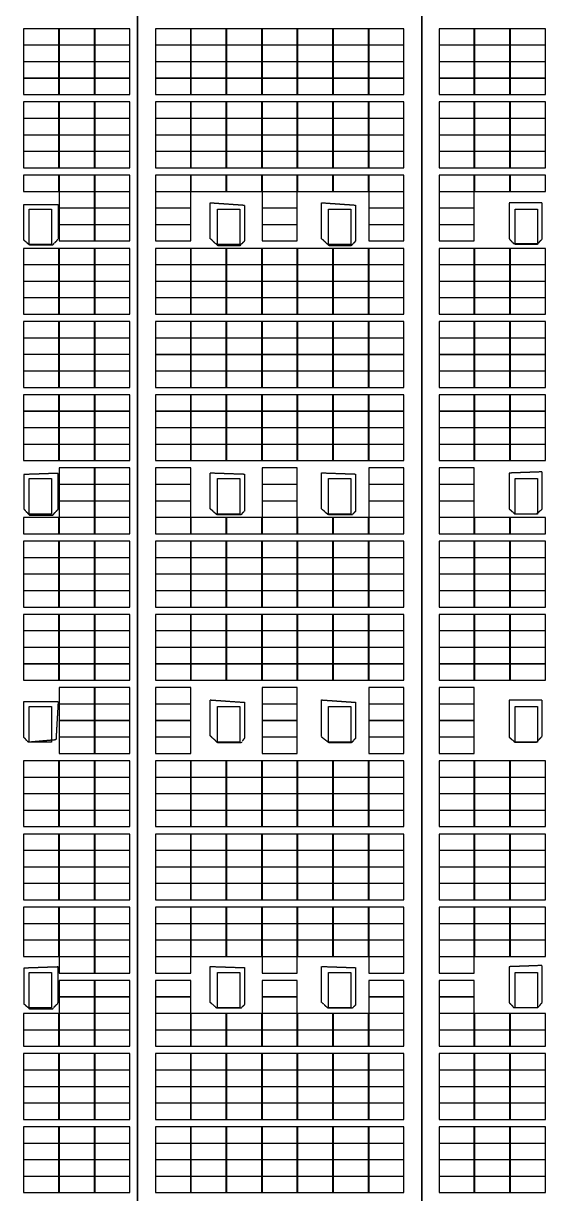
# Model space of a CAD drawing. Header units: millimetres. Extents: x -330863 to 383137, y -246038 to 314990.
# Drawn here: x 14103 to 49349, y -27439 to 51590 of the extents above; entities that cross this region are included whole.
import ezdxf

# ---------------------------------------------------------------- set-up
doc = ezdxf.new("R2010")
doc.units = ezdxf.units.MM
doc.linetypes.add('DASHED', pattern=[1.524, 1.27, -0.254])
doc.linetypes.add('HIDDEN', pattern=[0.375, 0.25, -0.125])
doc.layers.add('X消防车道', color=6, linetype='HIDDEN', lineweight=18)
for name, color, linetype in [('屋脊线', 7, 'ByLayer'), ('组件', 7, 'ByLayer'), ('阴影', 8, 'DASHED'), ('障碍物', 7, 'ByLayer')]:
    doc.layers.add(name, color=color, linetype=linetype)

# ---------------------------------------------------------------- blocks, each defined once
blk = doc.blocks.new('*U6')
at = {"layer": '屋脊线', "color": 30}
for p, q in [((21804, -129651, 8900), (21800, 145849, 8900)), ((41004, -129651, 10100), (41000, 145849, 10100))]:
    blk.add_line(p, q, dxfattribs=at)
at = {"flags": 1}
for tag in ['unit_id', 'unit_name']:
    blk.add_attdef(tag, (0, 0), '', height=2.5, dxfattribs=at)
blk = doc.blocks.new('*U183')
at = {"layer": '障碍物', "color": 1}
blk.add_polyline3d([(14500, 39049, 10), (16000, 39049, 10), (16000, 36649, 10), (14500, 36649, 10)], close=True, dxfattribs=at)
at = {"flags": 1}
for tag in ['height', 'shape']:
    blk.add_attdef(tag, (0, 0), '', height=2.5, dxfattribs=at)
blk = doc.blocks.new('*U187')
at = {"layer": '障碍物', "color": 1}
blk.add_polyline3d([(14500, 20849, 10), (16000, 20849, 10), (16000, 18449, 10), (14500, 18449, 10)], close=True, dxfattribs=at)
at = {"flags": 1}
for tag in ['height', 'shape']:
    blk.add_attdef(tag, (0, 0), '', height=2.5, dxfattribs=at)
blk = doc.blocks.new('*U191')
at = {"layer": '障碍物', "color": 1}
blk.add_polyline3d([(14500, 5449, 10), (16000, 5449, 10), (16000, 3049, 10), (14500, 3049, 10)], close=True, dxfattribs=at)
at = {"flags": 1}
for tag in ['height', 'shape']:
    blk.add_attdef(tag, (0, 0), '', height=2.5, dxfattribs=at)
blk = doc.blocks.new('*U195')
at = {"layer": '障碍物', "color": 1}
blk.add_polyline3d([(14500, -12501, 10), (16000, -12501, 10), (16000, -14901, 10), (14500, -14901, 10)], close=True, dxfattribs=at)
at = {"flags": 1}
for tag in ['height', 'shape']:
    blk.add_attdef(tag, (0, 0), '', height=2.5, dxfattribs=at)
blk = doc.blocks.new('*U258')
at = {"layer": '障碍物', "color": 1}
blk.add_polyline3d([(27200, 39049, 10), (28700, 39049, 10), (28700, 36649, 10), (27200, 36649, 10)], close=True, dxfattribs=at)
at = {"flags": 1}
for tag in ['height', 'shape']:
    blk.add_attdef(tag, (0, 0), '', height=2.5, dxfattribs=at)
blk = doc.blocks.new('*U259')
at = {"layer": '障碍物', "color": 1}
blk.add_polyline3d([(34700, 39049, 10), (36200, 39049, 10), (36200, 36649, 10), (34700, 36649, 10)], close=True, dxfattribs=at)
at = {"flags": 1}
for tag in ['height', 'shape']:
    blk.add_attdef(tag, (0, 0), '', height=2.5, dxfattribs=at)
blk = doc.blocks.new('*U260')
at = {"layer": '障碍物', "color": 1}
blk.add_polyline3d([(27200, 20849, 10), (28700, 20849, 10), (28700, 18449, 10), (27200, 18449, 10)], close=True, dxfattribs=at)
at = {"flags": 1}
for tag in ['height', 'shape']:
    blk.add_attdef(tag, (0, 0), '', height=2.5, dxfattribs=at)
blk = doc.blocks.new('*U261')
at = {"layer": '障碍物', "color": 1}
blk.add_polyline3d([(34700, 20849, 10), (36200, 20849, 10), (36200, 18449, 10), (34700, 18449, 10)], close=True, dxfattribs=at)
at = {"flags": 1}
for tag in ['height', 'shape']:
    blk.add_attdef(tag, (0, 0), '', height=2.5, dxfattribs=at)
blk = doc.blocks.new('*U262')
at = {"layer": '障碍物', "color": 1}
blk.add_polyline3d([(27200, 5449, 10), (28700, 5449, 10), (28700, 3049, 10), (27200, 3049, 10)], close=True, dxfattribs=at)
at = {"flags": 1}
for tag in ['height', 'shape']:
    blk.add_attdef(tag, (0, 0), '', height=2.5, dxfattribs=at)
blk = doc.blocks.new('*U263')
at = {"layer": '障碍物', "color": 1}
blk.add_polyline3d([(34700, 5449, 10), (36200, 5449, 10), (36200, 3049, 10), (34700, 3049, 10)], close=True, dxfattribs=at)
at = {"flags": 1}
for tag in ['height', 'shape']:
    blk.add_attdef(tag, (0, 0), '', height=2.5, dxfattribs=at)
blk = doc.blocks.new('*U264')
at = {"layer": '障碍物', "color": 1}
blk.add_polyline3d([(27200, -12501, 10), (28700, -12501, 10), (28700, -14901, 10), (27200, -14901, 10)], close=True, dxfattribs=at)
at = {"flags": 1}
for tag in ['height', 'shape']:
    blk.add_attdef(tag, (0, 0), '', height=2.5, dxfattribs=at)
blk = doc.blocks.new('*U265')
at = {"layer": '障碍物', "color": 1}
blk.add_polyline3d([(34700, -12501, 10), (36200, -12501, 10), (36200, -14901, 10), (34700, -14901, 10)], close=True, dxfattribs=at)
at = {"flags": 1}
for tag in ['height', 'shape']:
    blk.add_attdef(tag, (0, 0), '', height=2.5, dxfattribs=at)
blk = doc.blocks.new('*U290')
at = {"layer": '障碍物', "color": 1}
blk.add_polyline3d([(47300, 39049, 10), (48800, 39049, 10), (48800, 36649, 10), (47300, 36649, 10)], close=True, dxfattribs=at)
at = {"flags": 1}
for tag in ['height', 'shape']:
    blk.add_attdef(tag, (0, 0), '', height=2.5, dxfattribs=at)
blk = doc.blocks.new('*U294')
at = {"layer": '障碍物', "color": 1}
blk.add_polyline3d([(47300, 20849, 10), (48800, 20849, 10), (48800, 18449, 10), (47300, 18449, 10)], close=True, dxfattribs=at)
at = {"flags": 1}
for tag in ['height', 'shape']:
    blk.add_attdef(tag, (0, 0), '', height=2.5, dxfattribs=at)
blk = doc.blocks.new('*U298')
at = {"layer": '障碍物', "color": 1}
blk.add_polyline3d([(47300, 5449, 10), (48800, 5449, 10), (48800, 3049, 10), (47300, 3049, 10)], close=True, dxfattribs=at)
at = {"flags": 1}
for tag in ['height', 'shape']:
    blk.add_attdef(tag, (0, 0), '', height=2.5, dxfattribs=at)
blk = doc.blocks.new('*U302')
at = {"layer": '障碍物', "color": 1}
blk.add_polyline3d([(47300, -12501, 10), (48800, -12501, 10), (48800, -14901, 10), (47300, -14901, 10)], close=True, dxfattribs=at)
at = {"flags": 1}
for tag in ['height', 'shape']:
    blk.add_attdef(tag, (0, 0), '', height=2.5, dxfattribs=at)
blk = doc.blocks.new('*U19')
at = {"layer": '组件', "color": 0}
blk.add_polyline3d([(0, 0, 0), (0, 109.6, 0), (-238.1, 109.6, 11.9), (-238.1, 0, 11.9)], close=True, dxfattribs=at)
at = {"flags": 1}
for tag in ['mounting-hole-spacing1', 'mounting-hole-spacing2', 'module-material', 'vmpo', 'voco', 'silicon-material', 'panel-length', 'panel-width', 'panel-height', 'userid', 'theme', 'note', 'name', 'pmax', 'company-name', 'id', 'impo', 'isco']:
    blk.add_attdef(tag, (0, 0), '', height=2.5, dxfattribs=at)
blk = doc.blocks.new('*U17')
at = {"layer": '组件', "color": 0}
blk.add_polyline3d([(0, 0, 0), (0, -109.6, 0), (237.9, -109.6, 14.9), (237.9, 0, 14.9)], close=True, dxfattribs=at)
at = {"flags": 1}
for tag in ['mounting-hole-spacing1', 'mounting-hole-spacing2', 'module-material', 'vmpo', 'voco', 'silicon-material', 'panel-length', 'panel-width', 'panel-height', 'userid', 'theme', 'note', 'name', 'pmax', 'company-name', 'id', 'impo', 'isco']:
    blk.add_attdef(tag, (0, 0), '', height=2.5, dxfattribs=at)
blk = doc.blocks.new('*U15')
at = {"layer": '组件', "color": 0}
blk.add_polyline3d([(0, 0, 0), (0, 109.6, 0), (-238.1, 109.6, 12.6), (-238.1, 0, 12.6)], close=True, dxfattribs=at)
at = {"flags": 1}
for tag in ['mounting-hole-spacing1', 'mounting-hole-spacing2', 'module-material', 'vmpo', 'voco', 'silicon-material', 'panel-length', 'panel-width', 'panel-height', 'userid', 'theme', 'note', 'name', 'pmax', 'company-name', 'id', 'impo', 'isco']:
    blk.add_attdef(tag, (0, 0), '', height=2.5, dxfattribs=at)

msp = doc.modelspace()

# ---------------------------------------------------------------- hatches: boundary and pattern name
at = {"layer": 'X消防车道'}
h = msp.add_hatch(dxfattribs=at)
h.set_pattern_fill('DOTS', color=8, scale=1000, angle=-31.48783798)
h.set_pattern_definition([(328.51216202, (-1970228605.7, -2547630934.4), (1506.0502845, 939.1527315), [0, -1587.5])])
h.paths.add_polyline_path([(-93210.319, -143669.982, 0.388696348), (-80260.509, -155528.75), (-29868.25, -155528.75, 0.072993423), (-27282.119, -155149.186), (-24812.542, -154408.313, -0.072993423), (-22226.411, -154028.75), (83399.933, -154028.75, -0.414215405), (92400, -163028.739), (92400.012, -173021.711), (96400.012, -173176.258), (96400, -163028.734, 0.414220327), (83399.684, -150028.75), (-22813.487, -150028.75, 0.072993423), (-25399.617, -150408.313), (-27869.195, -151149.186, -0.072993423), (-30455.326, -151528.75), (-80260.509, -151528.75, -0.388697685), (-89225.766, -143318.792), (-114666.763, 145381.208, -0.440198268), (-105701.506, 155171.25), (85999.681, 155171.25, -0.414210993), (94999.681, 146171.329, -0.141448111), (96999.681, 153099.453, 0.257670399), (85999.52, 159171.25), (-105701.603, 159171.25, 0.440196051), (-118651.322, 145030.079)])

# ---------------------------------------------------------------- linework, layer by layer
at = {"layer": '屋脊线', "color": 30, "elevation": 8900}
msp.add_lwpolyline([(21800.287, 145848.75), (21804.488, -129651.249)], dxfattribs=at)
at = {"layer": '屋脊线', "color": 2, "elevation": 10100}
msp.add_lwpolyline([(41000.287, 145848.75), (41004.488, -129651.251)], dxfattribs=at)
at = {"layer": '阴影', "linetype": 'DASHED'}
for points in [[(14141.621, 39365.823, 9307.74), (16447.145, 39365.857, 9185.323), (16447.181, 37025, 9185.323), (16075.328, 36621.401, 9205.068), (14513.522, 36621.377, 9287.996), (14141.659, 36944.248, 9307.74), (14141.621, 39365.823, 9307.74)], [(26710.845, 39479.958, 9207.808), (29016.292, 39318.555, 9351.899), (29016.326, 36896.987, 9351.898), (28718.855, 36574.102, 9333.306), (27231.472, 36574.084, 9240.345), (26710.884, 37058.374, 9207.808), (26710.845, 39479.958, 9207.808)], [(34222.122, 39480.09, 9677.263), (36527.566, 39318.687, 9821.353), (36527.603, 36897.112, 9821.353), (36230.132, 36574.233, 9802.761), (34742.749, 36574.207, 9709.8), (34222.158, 37058.516, 9677.263), (34222.122, 39480.09, 9677.263)], [(49126.665, 37042.295, 9692.997), (49126.665, 39463.865, 9692.995), (46891.694, 39463.877, 9805.229), (46891.694, 37042.305, 9805.231), (47189.692, 36719.429, 9790.267), (48828.677, 36719.421, 9707.961), (49126.665, 37042.295, 9692.997)], [(14141.899, 21123.286, 9307.74), (14141.936, 18782.428, 9307.74), (14513.8, 18378.838, 9287.996), (16075.607, 18378.855, 9205.068), (16447.46, 18782.461, 9185.323), (16447.422, 21204.036, 9185.323), (14141.899, 21123.286, 9307.74)], [(26711.123, 21237.437, 9207.808), (29016.567, 21156.76, 9351.899), (29016.604, 18654.467, 9351.898), (28793.501, 18412.305, 9337.954), (27157.383, 18412.272, 9235.697), (26711.162, 18815.869, 9207.808), (26711.123, 21237.437, 9207.808)], [(34222.4, 21237.568, 9677.263), (36527.842, 21156.892, 9821.353), (36527.881, 18654.597, 9821.353), (36304.778, 18412.437, 9807.409), (34668.66, 18412.411, 9705.151), (34222.437, 18816.001, 9677.263), (34222.4, 21237.568, 9677.263)], [(49126.694, 18799.794, 9693.009), (49126.689, 21302.087, 9693.007), (46891.724, 21221.382, 9805.242), (46891.724, 18799.808, 9805.244), (47264.224, 18476.932, 9786.538), (48754.204, 18476.925, 9711.715), (49126.694, 18799.794, 9693.009)], [(14142.134, 5786.629, 9307.74), (16447.657, 5786.662, 9185.323), (16298.953, 3203.643, 9193.221), (14439.662, 3042.191, 9291.945), (14142.17, 3365.062, 9307.74), (14142.134, 5786.629, 9307.74)], [(26711.36, 5900.805, 9207.808), (29016.802, 5739.41, 9351.898), (29016.841, 3317.835, 9351.899), (28793.735, 2994.955, 9337.955), (27231.985, 2994.931, 9240.345), (26711.394, 3479.238, 9207.809), (26711.36, 5900.805, 9207.808)], [(34222.634, 5900.936, 9677.263), (36528.079, 5739.534, 9821.353), (36528.115, 3317.966, 9821.353), (36230.645, 2995.078, 9802.761), (34743.262, 2995.062, 9709.8), (34222.671, 3398.643, 9677.263), (34222.634, 5900.936, 9677.263)], [(49126.719, 3463.177, 9693.02), (49126.719, 5884.746, 9693.018), (46891.748, 5884.766, 9805.253), (46891.748, 3382.481, 9805.255), (47264.243, 3059.603, 9786.549), (48754.224, 3059.588, 9711.726), (49126.719, 3463.177, 9693.02)], [(14142.408, -12213.748, 9307.74), (14142.445, -14635.332, 9307.74), (14514.308, -14958.203, 9287.996), (16076.115, -14958.17, 9205.068), (16447.968, -14554.573, 9185.323), (16447.931, -12132.99, 9185.323), (14142.408, -12213.748, 9307.74)], [(26711.633, -12099.556, 9207.808), (29017.073, -12180.232, 9351.898), (29017.114, -14682.526, 9351.898), (28794.011, -14924.688, 9337.955), (27157.888, -14924.712, 9235.697), (26711.67, -14521.132, 9207.809), (26711.633, -12099.556, 9207.808)], [(34222.908, -12099.424, 9677.263), (36528.352, -12180.101, 9821.353), (36528.389, -14682.395, 9821.353), (36305.286, -14924.556, 9807.409), (34669.167, -14924.589, 9705.151), (34222.944, -14520.991, 9677.263), (34222.908, -12099.424, 9677.263)], [(49126.743, -14537.161, 9693.032), (49126.738, -12034.872, 9693.03), (46891.772, -12115.573, 9805.265), (46891.772, -14537.141, 9805.267), (47189.771, -14860.024, 9790.302), (48828.755, -14860.031, 9707.997), (49126.743, -14537.161, 9693.032)]]:
    msp.add_polyline3d(points, close=True, dxfattribs=at)
at = {"layer": '障碍物', "color": 4, "elevation": 10300}
for points in [[(14500.027, 39048.75), (16000.027, 39048.75), (16000.027, 36648.75), (14500.027, 36648.75)], [(27200.002, 39048.75), (28700.001, 39048.75), (28700.001, 36648.75), (27200.002, 36648.75)], [(34700.028, 39048.75), (36200.027, 39048.75), (36200.027, 36648.75), (34700.028, 36648.75)], [(47300, 39048.75), (48800, 39048.75), (48800, 36648.75), (47300, 36648.75)], [(14500.027, 20848.75), (16000.027, 20848.75), (16000.027, 18448.75), (14500.027, 18448.75)], [(27200.002, 20848.75), (28700.001, 20848.75), (28700.001, 18448.75), (27200.002, 18448.75)], [(34700.028, 20848.75), (36200.027, 20848.75), (36200.027, 18448.75), (34700.028, 18448.75)], [(47300.002, 20848.75), (48800.002, 20848.75), (48800.002, 18448.75), (47300.002, 18448.75)], [(14500.013, 5448.75), (16000.013, 5448.75), (16000.013, 3048.75), (14500.013, 3048.75)], [(27199.988, 5448.75), (28699.987, 5448.75), (28699.987, 3048.75), (27199.988, 3048.75)], [(34700.013, 5448.75), (36200.013, 5448.75), (36200.013, 3048.75), (34700.013, 3048.75)], [(47299.996, 5448.75), (48799.996, 5448.75), (48799.996, 3048.75), (47299.996, 3048.75)], [(14500.011, -12501.25), (16000.011, -12501.25), (16000.011, -14901.25), (14500.011, -14901.25)], [(27199.986, -12501.25), (28699.985, -12501.25), (28699.985, -14901.25), (27199.986, -14901.25)], [(34700.011, -12501.25), (36200.011, -12501.25), (36200.011, -14901.25), (34700.011, -14901.25)], [(47299.994, -12501.25), (48799.994, -12501.25), (48799.994, -14901.25), (47299.994, -14901.25)]]:
    msp.add_lwpolyline(points, close=True, dxfattribs=at)

# ---------------------------------------------------------------- block references
at = {"layer": '屋脊线'}
msp.add_blockref('*U6', (0, 0), dxfattribs=at)
at = {"layer": '组件', "color": 5, "xscale": 10, "yscale": 10, "zscale": 10}
for name, p in [('*U15', (16493.957, 50132.75, 9281.832)), ('*U15', (18894.574, 50132.75, 9154.366)), ('*U15', (21295.19, 50132.75, 9026.899)), ('*U17', (23014.799, 51228.7, 9075.817)), ('*U17', (25414.108, 51228.7, 9225.774)), ('*U17', (27813.417, 51228.7, 9375.73)), ('*U17', (30212.726, 51228.7, 9525.687)), ('*U17', (32612.035, 51228.7, 9675.644)), ('*U17', (35011.344, 51228.7, 9825.601)), ('*U17', (37410.653, 51228.7, 9975.558)), ('*U19', (44537.016, 50132.7, 10022.68)), ('*U19', (46938.001, 50132.7, 9902.128)), ('*U19', (49338.986, 50132.7, 9781.575)), ('*U15', (16493.957, 49016.75, 9281.832)), ('*U15', (18894.574, 49016.75, 9154.366)), ('*U15', (21295.19, 49016.75, 9026.899)), ('*U17', (23014.799, 50112.7, 9075.817)), ('*U17', (25414.108, 50112.7, 9225.774)), ('*U17', (27813.417, 50112.7, 9375.73)), ('*U17', (30212.726, 50112.7, 9525.687)), ('*U17', (32612.035, 50112.7, 9675.644)), ('*U17', (35011.344, 50112.7, 9825.601)), ('*U17', (37410.653, 50112.7, 9975.558)), ('*U19', (44537.016, 49016.7, 10022.68)), ('*U19', (46938.001, 49016.7, 9902.128)), ('*U19', (49338.986, 49016.7, 9781.575)), ('*U15', (16493.957, 47900.75, 9281.832)), ('*U15', (18894.574, 47900.75, 9154.366)), ('*U15', (21295.19, 47900.75, 9026.899)), ('*U17', (23014.799, 48996.7, 9075.817)), ('*U17', (25414.108, 48996.7, 9225.774)), ('*U17', (27813.417, 48996.7, 9375.73)), ('*U17', (30212.726, 48996.7, 9525.687)), ('*U17', (32612.035, 48996.7, 9675.644)), ('*U17', (35011.344, 48996.7, 9825.601)), ('*U17', (37410.653, 48996.7, 9975.558)), ('*U19', (44537.016, 47900.7, 10022.68)), ('*U19', (46938.001, 47900.7, 9902.128)), ('*U19', (49338.986, 47900.7, 9781.575)), ('*U15', (16493.957, 46784.75, 9281.832)), ('*U15', (18894.574, 46784.75, 9154.366)), ('*U15', (21295.19, 46784.75, 9026.899)), ('*U17', (23014.799, 47880.7, 9075.817)), ('*U17', (25414.108, 47880.7, 9225.774)), ('*U17', (27813.417, 47880.7, 9375.73)), ('*U17', (30212.726, 47880.7, 9525.687)), ('*U17', (32612.035, 47880.7, 9675.644)), ('*U17', (35011.344, 47880.7, 9825.601)), ('*U17', (37410.653, 47880.7, 9975.558)), ('*U19', (44537.016, 46784.7, 10022.68)), ('*U19', (46938.001, 46784.7, 9902.128)), ('*U19', (49338.986, 46784.7, 9781.575)), ('*U15', (16493.957, 45188.75, 9281.836)), ('*U15', (18894.574, 45188.75, 9154.37)), ('*U15', (21295.19, 45188.75, 9026.903)), ('*U17', (23014.799, 46284.7, 9075.812)), ('*U17', (25414.108, 46284.7, 9225.769)), ('*U17', (27813.417, 46284.7, 9375.726)), ('*U17', (30212.726, 46284.7, 9525.683)), ('*U17', (32612.035, 46284.7, 9675.639)), ('*U17', (35011.344, 46284.7, 9825.596)), ('*U17', (37410.653, 46284.7, 9975.553)), ('*U19', (44537.016, 45188.7, 10022.684)), ('*U19', (46938.001, 45188.7, 9902.131)), ('*U19', (49338.986, 45188.7, 9781.578)), ('*U15', (16493.957, 44072.75, 9281.836)), ('*U15', (18894.574, 44072.75, 9154.37)), ('*U15', (21295.19, 44072.75, 9026.903)), ('*U17', (23014.799, 45168.7, 9075.812)), ('*U17', (25414.108, 45168.7, 9225.769)), ('*U17', (27813.417, 45168.7, 9375.726)), ('*U17', (30212.726, 45168.7, 9525.683)), ('*U17', (32612.035, 45168.7, 9675.639)), ('*U17', (35011.344, 45168.7, 9825.596)), ('*U17', (37410.653, 45168.7, 9975.553)), ('*U19', (44537.016, 44072.7, 10022.684)), ('*U19', (46938.001, 44072.7, 9902.131)), ('*U19', (49338.986, 44072.7, 9781.578)), ('*U15', (16493.957, 42956.75, 9281.836)), ('*U15', (18894.574, 42956.75, 9154.37)), ('*U15', (21295.19, 42956.75, 9026.903)), ('*U17', (23014.799, 44052.7, 9075.812)), ('*U17', (25414.108, 44052.7, 9225.769)), ('*U17', (27813.417, 44052.7, 9375.726)), ('*U17', (30212.726, 44052.7, 9525.683)), ('*U17', (32612.035, 44052.7, 9675.639)), ('*U17', (35011.344, 44052.7, 9825.596)), ('*U17', (37410.653, 44052.7, 9975.553)), ('*U19', (44537.016, 42956.7, 10022.684)), ('*U19', (46938.001, 42956.7, 9902.131)), ('*U19', (49338.986, 42956.7, 9781.578)), ('*U15', (16493.957, 41840.75, 9281.836)), ('*U15', (18894.574, 41840.75, 9154.37)), ('*U15', (21295.19, 41840.75, 9026.903)), ('*U17', (23014.799, 42936.7, 9075.812)), ('*U17', (25414.108, 42936.7, 9225.769)), ('*U17', (27813.417, 42936.7, 9375.726)), ('*U17', (30212.726, 42936.7, 9525.683)), ('*U17', (32612.035, 42936.7, 9675.639)), ('*U17', (35011.344, 42936.7, 9825.596)), ('*U17', (37410.653, 42936.7, 9975.553)), ('*U19', (44537.016, 41840.7, 10022.684)), ('*U19', (46938.001, 41840.7, 9902.131)), ('*U19', (49338.986, 41840.7, 9781.578)), ('*U15', (16493.957, 40244.75, 9281.84)), ('*U15', (18894.574, 40244.75, 9154.374)), ('*U15', (21295.19, 40244.75, 9026.907)), ('*U17', (23014.799, 41340.7, 9075.807)), ('*U17', (25414.108, 41340.7, 9225.764)), ('*U17', (27813.417, 41340.7, 9375.721)), ('*U17', (30212.726, 41340.7, 9525.678)), ('*U17', (32612.035, 41340.7, 9675.635)), ('*U17', (35011.344, 41340.7, 9825.591)), ('*U17', (37410.653, 41340.7, 9975.548)), ('*U19', (44537.016, 40244.7, 10022.688)), ('*U19', (46938.001, 40244.7, 9902.135)), ('*U19', (49338.986, 40244.7, 9781.582)), ('*U15', (18894.574, 39128.75, 9154.374)), ('*U15', (21295.19, 39128.75, 9026.907)), ('*U17', (23014.799, 40224.7, 9075.807)), ('*U17', (30212.726, 40224.7, 9525.678)), ('*U17', (37410.653, 40224.7, 9975.548)), ('*U19', (44537.016, 39128.7, 10022.688)), ('*U15', (18894.574, 38012.75, 9154.374)), ('*U15', (21295.19, 38012.75, 9026.907)), ('*U17', (23014.799, 39108.7, 9075.807)), ('*U17', (30212.726, 39108.7, 9525.678)), ('*U17', (37410.653, 39108.7, 9975.548)), ('*U19', (44537.016, 38012.7, 10022.688)), ('*U15', (18894.574, 36896.75, 9154.374)), ('*U15', (21295.19, 36896.75, 9026.907)), ('*U17', (23014.799, 37992.7, 9075.807)), ('*U17', (30212.726, 37992.7, 9525.678)), ('*U17', (37410.653, 37992.7, 9975.548)), ('*U19', (44537.016, 36896.7, 10022.688)), ('*U15', (16493.957, 35300.75, 9281.844)), ('*U15', (18894.574, 35300.75, 9154.378)), ('*U15', (21295.19, 35300.75, 9026.911)), ('*U17', (23014.799, 36396.7, 9075.803)), ('*U17', (25414.108, 36396.7, 9225.76)), ('*U17', (27813.417, 36396.7, 9375.716)), ('*U17', (30212.726, 36396.7, 9525.673)), ('*U17', (32612.035, 36396.7, 9675.63)), ('*U17', (35011.344, 36396.7, 9825.587)), ('*U17', (37410.653, 36396.7, 9975.544)), ('*U19', (44537.016, 35300.7, 10022.692)), ('*U19', (46938.001, 35300.7, 9902.139)), ('*U19', (49338.986, 35300.7, 9781.586)), ('*U15', (16493.957, 34184.75, 9281.844)), ('*U15', (18894.574, 34184.75, 9154.378)), ('*U15', (21295.19, 34184.75, 9026.911)), ('*U17', (23014.799, 35280.7, 9075.803)), ('*U17', (25414.108, 35280.7, 9225.76)), ('*U17', (27813.417, 35280.7, 9375.716)), ('*U17', (30212.726, 35280.7, 9525.673)), ('*U17', (32612.035, 35280.7, 9675.63)), ('*U17', (35011.344, 35280.7, 9825.587)), ('*U17', (37410.653, 35280.7, 9975.544)), ('*U19', (44537.016, 34184.7, 10022.692)), ('*U19', (46938.001, 34184.7, 9902.139)), ('*U19', (49338.986, 34184.7, 9781.586)), ('*U15', (16493.957, 33068.75, 9281.844)), ('*U15', (18894.574, 33068.75, 9154.378)), ('*U15', (21295.19, 33068.75, 9026.911)), ('*U17', (23014.799, 34164.7, 9075.803)), ('*U17', (25414.108, 34164.7, 9225.76)), ('*U17', (27813.417, 34164.7, 9375.716)), ('*U17', (30212.726, 34164.7, 9525.673)), ('*U17', (32612.035, 34164.7, 9675.63)), ('*U17', (35011.344, 34164.7, 9825.587)), ('*U17', (37410.653, 34164.7, 9975.544)), ('*U19', (44537.016, 33068.7, 10022.692)), ('*U19', (46938.001, 33068.7, 9902.139)), ('*U19', (49338.986, 33068.7, 9781.586)), ('*U15', (16493.957, 31952.75, 9281.844)), ('*U15', (18894.574, 31952.75, 9154.378)), ('*U15', (21295.19, 31952.75, 9026.911)), ('*U17', (23014.799, 33048.7, 9075.803)), ('*U17', (25414.108, 33048.7, 9225.76)), ('*U17', (27813.417, 33048.7, 9375.716)), ('*U17', (30212.726, 33048.7, 9525.673)), ('*U17', (32612.035, 33048.7, 9675.63)), ('*U17', (35011.344, 33048.7, 9825.587)), ('*U17', (37410.653, 33048.7, 9975.544)), ('*U19', (44537.016, 31952.7, 10022.692)), ('*U19', (46938.001, 31952.7, 9902.139)), ('*U19', (49338.986, 31952.7, 9781.586)), ('*U15', (16493.957, 30356.75, 9281.848)), ('*U15', (18894.574, 30356.75, 9154.382)), ('*U15', (21295.19, 30356.75, 9026.915)), ('*U17', (23014.799, 31452.7, 9075.798)), ('*U17', (25414.108, 31452.7, 9225.755)), ('*U17', (27813.417, 31452.7, 9375.712)), ('*U17', (30212.726, 31452.7, 9525.668)), ('*U17', (32612.035, 31452.7, 9675.625)), ('*U17', (35011.344, 31452.7, 9825.582)), ('*U17', (37410.653, 31452.7, 9975.539)), ('*U19', (44537.016, 30356.7, 10022.696)), ('*U19', (46938.001, 30356.7, 9902.143)), ('*U19', (49338.986, 30356.7, 9781.59)), ('*U15', (16493.957, 29240.75, 9281.848)), ('*U15', (18894.574, 29240.75, 9154.382)), ('*U15', (21295.19, 29240.75, 9026.915)), ('*U17', (23014.799, 30336.7, 9075.798)), ('*U17', (25414.108, 30336.7, 9225.755)), ('*U17', (27813.417, 30336.7, 9375.712)), ('*U17', (30212.726, 30336.7, 9525.668)), ('*U17', (32612.035, 30336.7, 9675.625)), ('*U17', (35011.344, 30336.7, 9825.582)), ('*U17', (37410.653, 30336.7, 9975.539)), ('*U19', (44537.016, 29240.7, 10022.696)), ('*U19', (46938.001, 29240.7, 9902.143)), ('*U19', (49338.986, 29240.7, 9781.59)), ('*U15', (16493.957, 28124.75, 9281.848)), ('*U15', (18894.574, 28124.75, 9154.382)), ('*U15', (21295.19, 28124.75, 9026.915)), ('*U17', (23014.799, 29220.7, 9075.798)), ('*U17', (25414.108, 29220.7, 9225.755)), ('*U17', (27813.417, 29220.7, 9375.712)), ('*U17', (30212.726, 29220.7, 9525.668)), ('*U17', (32612.035, 29220.7, 9675.625)), ('*U17', (35011.344, 29220.7, 9825.582)), ('*U17', (37410.653, 29220.7, 9975.539)), ('*U19', (44537.016, 28124.7, 10022.696)), ('*U19', (46938.001, 28124.7, 9902.143)), ('*U19', (49338.986, 28124.7, 9781.59)), ('*U15', (16493.957, 27008.75, 9281.848)), ('*U15', (18894.574, 27008.75, 9154.382)), ('*U15', (21295.19, 27008.75, 9026.915)), ('*U17', (23014.799, 28104.7, 9075.798)), ('*U17', (25414.108, 28104.7, 9225.755)), ('*U17', (27813.417, 28104.7, 9375.712)), ('*U17', (30212.726, 28104.7, 9525.668)), ('*U17', (32612.035, 28104.7, 9675.625)), ('*U17', (35011.344, 28104.7, 9825.582)), ('*U17', (37410.653, 28104.7, 9975.539)), ('*U19', (44537.016, 27008.7, 10022.696)), ('*U19', (46938.001, 27008.7, 9902.143)), ('*U19', (49338.986, 27008.7, 9781.59)), ('*U15', (16493.957, 25412.75, 9281.852)), ('*U15', (18894.574, 25412.75, 9154.386)), ('*U15', (21295.19, 25412.75, 9026.919)), ('*U17', (23014.799, 26508.7, 9075.793)), ('*U17', (25414.108, 26508.7, 9225.75)), ('*U17', (27813.417, 26508.7, 9375.707)), ('*U17', (30212.726, 26508.7, 9525.664)), ('*U17', (32612.035, 26508.7, 9675.621)), ('*U17', (35011.344, 26508.7, 9825.577)), ('*U17', (37410.653, 26508.7, 9975.534)), ('*U19', (44537.016, 25412.7, 10022.699)), ('*U19', (46938.001, 25412.7, 9902.146)), ('*U19', (49338.986, 25412.7, 9781.593)), ('*U15', (16493.957, 24296.75, 9281.852)), ('*U15', (18894.574, 24296.75, 9154.386)), ('*U15', (21295.19, 24296.75, 9026.919)), ('*U17', (23014.799, 25392.7, 9075.793)), ('*U17', (25414.108, 25392.7, 9225.75)), ('*U17', (27813.417, 25392.7, 9375.707)), ('*U17', (30212.726, 25392.7, 9525.664)), ('*U17', (32612.035, 25392.7, 9675.621)), ('*U17', (35011.344, 25392.7, 9825.577)), ('*U17', (37410.653, 25392.7, 9975.534)), ('*U19', (44537.016, 24296.7, 10022.699)), ('*U19', (46938.001, 24296.7, 9902.146)), ('*U19', (49338.986, 24296.7, 9781.593)), ('*U15', (16493.957, 23180.75, 9281.852)), ('*U15', (18894.574, 23180.75, 9154.386)), ('*U15', (21295.19, 23180.75, 9026.919)), ('*U17', (23014.799, 24276.7, 9075.793)), ('*U17', (25414.108, 24276.7, 9225.75)), ('*U17', (27813.417, 24276.7, 9375.707)), ('*U17', (30212.726, 24276.7, 9525.664)), ('*U17', (32612.035, 24276.7, 9675.621)), ('*U17', (35011.344, 24276.7, 9825.577)), ('*U17', (37410.653, 24276.7, 9975.534)), ('*U19', (44537.016, 23180.7, 10022.699)), ('*U19', (46938.001, 23180.7, 9902.146)), ('*U19', (49338.986, 23180.7, 9781.593)), ('*U15', (16493.957, 22064.75, 9281.852)), ('*U15', (18894.574, 22064.75, 9154.386)), ('*U15', (21295.19, 22064.75, 9026.919)), ('*U17', (23014.799, 23160.7, 9075.793)), ('*U17', (25414.108, 23160.7, 9225.75)), ('*U17', (27813.417, 23160.7, 9375.707)), ('*U17', (30212.726, 23160.7, 9525.664)), ('*U17', (32612.035, 23160.7, 9675.621)), ('*U17', (35011.344, 23160.7, 9825.577)), ('*U17', (37410.653, 23160.7, 9975.534)), ('*U19', (44537.016, 22064.7, 10022.699)), ('*U19', (46938.001, 22064.7, 9902.146)), ('*U19', (49338.986, 22064.7, 9781.593)), ('*U15', (18894.574, 20468.75, 9154.39)), ('*U15', (21295.19, 20468.75, 9026.923)), ('*U17', (23014.799, 21564.7, 9075.789)), ('*U17', (30212.726, 21564.7, 9525.659)), ('*U17', (37410.653, 21564.7, 9975.529)), ('*U19', (44537.016, 20468.7, 10022.703)), ('*U15', (18894.574, 19352.75, 9154.39)), ('*U15', (21295.19, 19352.75, 9026.923)), ('*U17', (23014.799, 20448.7, 9075.789)), ('*U17', (30212.726, 20448.7, 9525.659)), ('*U17', (37410.653, 20448.7, 9975.529)), ('*U19', (44537.016, 19352.7, 10022.703)), ('*U15', (18894.574, 18236.75, 9154.39)), ('*U15', (21295.19, 18236.75, 9026.923)), ('*U17', (23014.799, 19332.7, 9075.789)), ('*U17', (30212.726, 19332.7, 9525.659)), ('*U17', (37410.653, 19332.7, 9975.529)), ('*U19', (44537.016, 18236.7, 10022.703)), ('*U15', (16493.957, 17120.75, 9281.856)), ('*U15', (18894.574, 17120.75, 9154.39)), ('*U15', (21295.19, 17120.75, 9026.923)), ('*U17', (23014.799, 18216.7, 9075.789)), ('*U17', (25414.108, 18216.7, 9225.745)), ('*U17', (27813.417, 18216.7, 9375.702)), ('*U17', (30212.726, 18216.7, 9525.659)), ('*U17', (32612.035, 18216.7, 9675.616)), ('*U17', (35011.344, 18216.7, 9825.573)), ('*U17', (37410.653, 18216.7, 9975.529)), ('*U19', (44537.016, 17120.7, 10022.703)), ('*U19', (46938.001, 17120.7, 9902.15)), ('*U19', (49338.986, 17120.7, 9781.597)), ('*U15', (16493.957, 15524.75, 9281.86)), ('*U15', (18894.574, 15524.75, 9154.394)), ('*U15', (21295.19, 15524.75, 9026.928)), ('*U17', (23014.799, 16620.7, 9075.784)), ('*U17', (25414.108, 16620.7, 9225.741)), ('*U17', (27813.417, 16620.7, 9375.697)), ('*U17', (30212.726, 16620.7, 9525.654)), ('*U17', (32612.035, 16620.7, 9675.611)), ('*U17', (35011.344, 16620.7, 9825.568)), ('*U17', (37410.653, 16620.7, 9975.525)), ('*U19', (44537.016, 15524.7, 10022.707)), ('*U19', (46938.001, 15524.7, 9902.154)), ('*U19', (49338.986, 15524.7, 9781.601)), ('*U15', (16493.957, 14408.75, 9281.86)), ('*U15', (18894.574, 14408.75, 9154.394)), ('*U15', (21295.19, 14408.75, 9026.928)), ('*U17', (23014.799, 15504.7, 9075.784)), ('*U17', (25414.108, 15504.7, 9225.741)), ('*U17', (27813.417, 15504.7, 9375.697)), ('*U17', (30212.726, 15504.7, 9525.654)), ('*U17', (32612.035, 15504.7, 9675.611)), ('*U17', (35011.344, 15504.7, 9825.568)), ('*U17', (37410.653, 15504.7, 9975.525)), ('*U19', (44537.016, 14408.7, 10022.707)), ('*U19', (46938.001, 14408.7, 9902.154)), ('*U19', (49338.986, 14408.7, 9781.601)), ('*U15', (16493.957, 13292.75, 9281.86)), ('*U15', (18894.574, 13292.75, 9154.394)), ('*U15', (21295.19, 13292.75, 9026.928)), ('*U17', (23014.799, 14388.7, 9075.784)), ('*U17', (25414.108, 14388.7, 9225.741)), ('*U17', (27813.417, 14388.7, 9375.697)), ('*U17', (30212.726, 14388.7, 9525.654)), ('*U17', (32612.035, 14388.7, 9675.611)), ('*U17', (35011.344, 14388.7, 9825.568)), ('*U17', (37410.653, 14388.7, 9975.525)), ('*U19', (44537.016, 13292.7, 10022.707)), ('*U19', (46938.001, 13292.7, 9902.154)), ('*U19', (49338.986, 13292.7, 9781.601)), ('*U15', (16493.957, 12176.75, 9281.86)), ('*U15', (18894.574, 12176.75, 9154.394)), ('*U15', (21295.19, 12176.75, 9026.928)), ('*U17', (23014.799, 13272.7, 9075.784)), ('*U17', (25414.108, 13272.7, 9225.741)), ('*U17', (27813.417, 13272.7, 9375.697)), ('*U17', (30212.726, 13272.7, 9525.654)), ('*U17', (32612.035, 13272.7, 9675.611)), ('*U17', (35011.344, 13272.7, 9825.568)), ('*U17', (37410.653, 13272.7, 9975.525)), ('*U19', (44537.016, 12176.7, 10022.707)), ('*U19', (46938.001, 12176.7, 9902.154)), ('*U19', (49338.986, 12176.7, 9781.601)), ('*U15', (16493.957, 10580.75, 9281.864)), ('*U15', (18894.574, 10580.75, 9154.398)), ('*U15', (21295.19, 10580.75, 9026.932)), ('*U17', (23014.799, 11676.7, 9075.779)), ('*U17', (25414.108, 11676.7, 9225.736)), ('*U17', (27813.417, 11676.7, 9375.693)), ('*U17', (30212.726, 11676.7, 9525.65)), ('*U17', (32612.035, 11676.7, 9675.606)), ('*U17', (35011.344, 11676.7, 9825.563)), ('*U17', (37410.653, 11676.7, 9975.52)), ('*U19', (44537.016, 10580.7, 10022.711)), ('*U19', (46938.001, 10580.7, 9902.158)), ('*U19', (49338.986, 10580.7, 9781.605)), ('*U15', (16493.957, 9464.75, 9281.864)), ('*U15', (18894.574, 9464.75, 9154.398)), ('*U15', (21295.19, 9464.75, 9026.932)), ('*U17', (23014.799, 10560.7, 9075.779)), ('*U17', (25414.108, 10560.7, 9225.736)), ('*U17', (27813.417, 10560.7, 9375.693)), ('*U17', (30212.726, 10560.7, 9525.65)), ('*U17', (32612.035, 10560.7, 9675.606)), ('*U17', (35011.344, 10560.7, 9825.563)), ('*U17', (37410.653, 10560.7, 9975.52)), ('*U19', (44537.016, 9464.7, 10022.711)), ('*U19', (46938.001, 9464.7, 9902.158)), ('*U19', (49338.986, 9464.7, 9781.605)), ('*U15', (16493.957, 8348.75, 9281.864)), ('*U15', (18894.574, 8348.75, 9154.398)), ('*U15', (21295.19, 8348.75, 9026.932)), ('*U17', (23014.799, 9444.7, 9075.779)), ('*U17', (25414.108, 9444.7, 9225.736)), ('*U17', (27813.417, 9444.7, 9375.693)), ('*U17', (30212.726, 9444.7, 9525.65)), ('*U17', (32612.035, 9444.7, 9675.606)), ('*U17', (35011.344, 9444.7, 9825.563)), ('*U17', (37410.653, 9444.7, 9975.52)), ('*U19', (44537.016, 8348.7, 10022.711)), ('*U19', (46938.001, 8348.7, 9902.158)), ('*U19', (49338.986, 8348.7, 9781.605)), ('*U15', (16493.957, 7232.75, 9281.864)), ('*U15', (18894.574, 7232.75, 9154.398)), ('*U15', (21295.19, 7232.75, 9026.932)), ('*U17', (23014.799, 8328.7, 9075.779)), ('*U17', (25414.108, 8328.7, 9225.736)), ('*U17', (27813.417, 8328.7, 9375.693)), ('*U17', (30212.726, 8328.7, 9525.65)), ('*U17', (32612.035, 8328.7, 9675.606)), ('*U17', (35011.344, 8328.7, 9825.563)), ('*U17', (37410.653, 8328.7, 9975.52)), ('*U19', (44537.016, 7232.7, 10022.711)), ('*U19', (46938.001, 7232.7, 9902.158)), ('*U19', (49338.986, 7232.7, 9781.605)), ('*U15', (18894.574, 5636.75, 9154.402)), ('*U15', (21295.19, 5636.75, 9026.936)), ('*U17', (23014.799, 6732.7, 9075.774)), ('*U17', (30212.726, 6732.7, 9525.645)), ('*U17', (37410.653, 6732.7, 9975.515)), ('*U19', (44537.016, 5636.7, 10022.715)), ('*U15', (18894.574, 4520.75, 9154.402)), ('*U15', (21295.19, 4520.75, 9026.936)), ('*U17', (23014.799, 5616.7, 9075.774)), ('*U17', (30212.726, 5616.7, 9525.645)), ('*U17', (37410.653, 5616.7, 9975.515)), ('*U19', (44537.016, 4520.7, 10022.715)), ('*U15', (18894.574, 3404.75, 9154.402)), ('*U15', (21295.19, 3404.75, 9026.936)), ('*U17', (23014.799, 4500.7, 9075.774)), ('*U17', (30212.726, 4500.7, 9525.645)), ('*U17', (37410.653, 4500.7, 9975.515)), ('*U19', (44537.016, 3404.7, 10022.715)), ('*U15', (18894.574, 2288.75, 9154.402)), ('*U15', (21295.19, 2288.75, 9026.936)), ('*U17', (23014.799, 3384.7, 9075.774)), ('*U17', (30212.726, 3384.7, 9525.645)), ('*U17', (37410.653, 3384.7, 9975.515)), ('*U19', (44537.016, 2288.7, 10022.715)), ('*U15', (16493.957, 692.75, 9281.872)), ('*U15', (18894.574, 692.75, 9154.406)), ('*U15', (21295.19, 692.75, 9026.94)), ('*U17', (23014.799, 1788.7, 9075.77)), ('*U17', (25414.108, 1788.7, 9225.727)), ('*U17', (27813.417, 1788.7, 9375.683)), ('*U17', (30212.726, 1788.7, 9525.64)), ('*U17', (32612.035, 1788.7, 9675.597)), ('*U17', (35011.344, 1788.7, 9825.554)), ('*U17', (37410.653, 1788.7, 9975.511)), ('*U19', (44537.016, 692.7, 10022.718)), ('*U19', (46938.001, 692.7, 9902.165)), ('*U19', (49338.986, 692.7, 9781.612)), ('*U15', (16493.957, -423.25, 9281.872)), ('*U15', (18894.574, -423.25, 9154.406)), ('*U15', (21295.19, -423.25, 9026.94)), ('*U17', (23014.799, 672.7, 9075.77)), ('*U17', (25414.108, 672.7, 9225.727)), ('*U17', (27813.417, 672.7, 9375.683)), ('*U17', (30212.726, 672.7, 9525.64)), ('*U17', (32612.035, 672.7, 9675.597)), ('*U17', (35011.344, 672.7, 9825.554)), ('*U17', (37410.653, 672.7, 9975.511)), ('*U19', (44537.016, -423.3, 10022.718)), ('*U19', (46938.001, -423.3, 9902.165)), ('*U19', (49338.986, -423.3, 9781.612)), ('*U15', (16493.957, -1539.25, 9281.872)), ('*U15', (18894.574, -1539.25, 9154.406)), ('*U15', (21295.19, -1539.25, 9026.94)), ('*U17', (23014.799, -443.3, 9075.77)), ('*U17', (25414.108, -443.3, 9225.727)), ('*U17', (27813.417, -443.3, 9375.683)), ('*U17', (30212.726, -443.3, 9525.64)), ('*U17', (32612.035, -443.3, 9675.597)), ('*U17', (35011.344, -443.3, 9825.554)), ('*U17', (37410.653, -443.3, 9975.511)), ('*U19', (44537.016, -1539.3, 10022.718)), ('*U19', (46938.001, -1539.3, 9902.165)), ('*U19', (49338.986, -1539.3, 9781.612)), ('*U15', (16493.957, -2655.25, 9281.872)), ('*U15', (18894.574, -2655.25, 9154.406)), ('*U15', (21295.19, -2655.25, 9026.94)), ('*U17', (23014.799, -1559.3, 9075.77)), ('*U17', (25414.108, -1559.3, 9225.727)), ('*U17', (27813.417, -1559.3, 9375.683)), ('*U17', (30212.726, -1559.3, 9525.64)), ('*U17', (32612.035, -1559.3, 9675.597)), ('*U17', (35011.344, -1559.3, 9825.554)), ('*U17', (37410.653, -1559.3, 9975.511)), ('*U19', (44537.016, -2655.3, 10022.718)), ('*U19', (46938.001, -2655.3, 9902.165)), ('*U19', (49338.986, -2655.3, 9781.612)), ('*U15', (16493.957, -4251.25, 9281.876)), ('*U15', (18894.574, -4251.25, 9154.41)), ('*U15', (21295.19, -4251.25, 9026.944)), ('*U17', (23014.799, -3155.3, 9075.765)), ('*U17', (25414.108, -3155.3, 9225.722)), ('*U17', (27813.417, -3155.3, 9375.679)), ('*U17', (30212.726, -3155.3, 9525.635)), ('*U17', (32612.035, -3155.3, 9675.592)), ('*U17', (35011.344, -3155.3, 9825.549)), ('*U17', (37410.653, -3155.3, 9975.506)), ('*U19', (44537.016, -4251.3, 10022.722)), ('*U19', (46938.001, -4251.3, 9902.169)), ('*U19', (49338.986, -4251.3, 9781.616)), ('*U15', (16493.957, -5367.25, 9281.876)), ('*U15', (18894.574, -5367.25, 9154.41)), ('*U15', (21295.19, -5367.25, 9026.944)), ('*U17', (23014.799, -4271.3, 9075.765)), ('*U17', (25414.108, -4271.3, 9225.722)), ('*U17', (27813.417, -4271.3, 9375.679)), ('*U17', (30212.726, -4271.3, 9525.635)), ('*U17', (32612.035, -4271.3, 9675.592)), ('*U17', (35011.344, -4271.3, 9825.549)), ('*U17', (37410.653, -4271.3, 9975.506)), ('*U19', (44537.016, -5367.3, 10022.722)), ('*U19', (46938.001, -5367.3, 9902.169)), ('*U19', (49338.986, -5367.3, 9781.616)), ('*U15', (16493.957, -6483.25, 9281.876)), ('*U15', (18894.574, -6483.25, 9154.41)), ('*U15', (21295.19, -6483.25, 9026.944)), ('*U17', (23014.799, -5387.3, 9075.765)), ('*U17', (25414.108, -5387.3, 9225.722)), ('*U17', (27813.417, -5387.3, 9375.679)), ('*U17', (30212.726, -5387.3, 9525.635)), ('*U17', (32612.035, -5387.3, 9675.592)), ('*U17', (35011.344, -5387.3, 9825.549)), ('*U17', (37410.653, -5387.3, 9975.506)), ('*U19', (44537.016, -6483.3, 10022.722)), ('*U19', (46938.001, -6483.3, 9902.169)), ('*U19', (49338.986, -6483.3, 9781.616)), ('*U15', (16493.957, -7599.25, 9281.876)), ('*U15', (18894.574, -7599.25, 9154.41)), ('*U15', (21295.19, -7599.25, 9026.944)), ('*U17', (23014.799, -6503.3, 9075.765)), ('*U17', (25414.108, -6503.3, 9225.722)), ('*U17', (27813.417, -6503.3, 9375.679)), ('*U17', (30212.726, -6503.3, 9525.635)), ('*U17', (32612.035, -6503.3, 9675.592)), ('*U17', (35011.344, -6503.3, 9825.549)), ('*U17', (37410.653, -6503.3, 9975.506)), ('*U19', (44537.016, -7599.3, 10022.722)), ('*U19', (46938.001, -7599.3, 9902.169)), ('*U19', (49338.986, -7599.3, 9781.616)), ('*U15', (16493.957, -9195.25, 9281.88)), ('*U15', (18894.574, -9195.25, 9154.414)), ('*U15', (21295.19, -9195.25, 9026.948)), ('*U17', (23014.799, -8099.3, 9075.76)), ('*U17', (25414.108, -8099.3, 9225.717)), ('*U17', (27813.417, -8099.3, 9375.674)), ('*U17', (30212.726, -8099.3, 9525.631)), ('*U17', (32612.035, -8099.3, 9675.588)), ('*U17', (35011.344, -8099.3, 9825.544)), ('*U17', (37410.653, -8099.3, 9975.501)), ('*U19', (44537.016, -9195.3, 10022.726)), ('*U19', (46938.001, -9195.3, 9902.173)), ('*U19', (49338.986, -9195.3, 9781.62)), ('*U15', (16493.957, -10311.25, 9281.88)), ('*U15', (18894.574, -10311.25, 9154.414)), ('*U15', (21295.19, -10311.25, 9026.948)), ('*U17', (23014.799, -9215.3, 9075.76)), ('*U17', (25414.108, -9215.3, 9225.717)), ('*U17', (27813.417, -9215.3, 9375.674)), ('*U17', (30212.726, -9215.3, 9525.631)), ('*U17', (32612.035, -9215.3, 9675.588)), ('*U17', (35011.344, -9215.3, 9825.544)), ('*U17', (37410.653, -9215.3, 9975.501)), ('*U19', (44537.016, -10311.3, 10022.726)), ('*U19', (46938.001, -10311.3, 9902.173)), ('*U19', (49338.986, -10311.3, 9781.62)), ('*U15', (16493.957, -11427.25, 9281.88)), ('*U15', (18894.574, -11427.25, 9154.414)), ('*U15', (21295.19, -11427.25, 9026.948)), ('*U17', (23014.799, -10331.3, 9075.76)), ('*U17', (25414.108, -10331.3, 9225.717)), ('*U17', (27813.417, -10331.3, 9375.674)), ('*U17', (30212.726, -10331.3, 9525.631)), ('*U17', (32612.035, -10331.3, 9675.588)), ('*U17', (35011.344, -10331.3, 9825.544)), ('*U17', (37410.653, -10331.3, 9975.501)), ('*U19', (44537.016, -11427.3, 10022.726)), ('*U19', (46938.001, -11427.3, 9902.173)), ('*U19', (49338.986, -11427.3, 9781.62)), ('*U15', (18894.574, -12543.25, 9154.414)), ('*U15', (21295.19, -12543.25, 9026.948)), ('*U17', (23014.799, -11447.3, 9075.76)), ('*U17', (30212.726, -11447.3, 9525.631)), ('*U17', (37410.653, -11447.3, 9975.501)), ('*U19', (44537.016, -12543.3, 10022.726)), ('*U15', (18894.574, -14139.25, 9154.418)), ('*U15', (21295.19, -14139.25, 9026.952)), ('*U17', (23014.799, -13043.3, 9075.756)), ('*U17', (30212.726, -13043.3, 9525.626)), ('*U17', (37410.653, -13043.3, 9975.496)), ('*U19', (44537.016, -14139.3, 10022.73)), ('*U15', (18894.574, -15255.25, 9154.418)), ('*U15', (21295.19, -15255.25, 9026.952)), ('*U17', (23014.799, -14159.3, 9075.756)), ('*U17', (30212.726, -14159.3, 9525.626)), ('*U17', (37410.653, -14159.3, 9975.496)), ('*U19', (44537.016, -15255.3, 10022.73)), ('*U15', (16493.957, -16371.25, 9281.884)), ('*U15', (18894.574, -16371.25, 9154.418)), ('*U15', (21295.19, -16371.25, 9026.952)), ('*U17', (23014.799, -15275.3, 9075.756)), ('*U17', (25414.108, -15275.3, 9225.712)), ('*U17', (27813.417, -15275.3, 9375.669)), ('*U17', (30212.726, -15275.3, 9525.626)), ('*U17', (32612.035, -15275.3, 9675.583)), ('*U17', (35011.344, -15275.3, 9825.54)), ('*U17', (37410.653, -15275.3, 9975.496)), ('*U19', (44537.016, -16371.3, 10022.73)), ('*U19', (46938.001, -16371.3, 9902.177)), ('*U19', (49338.986, -16371.3, 9781.624)), ('*U15', (16493.957, -17487.25, 9281.884)), ('*U15', (18894.574, -17487.25, 9154.418)), ('*U15', (21295.19, -17487.25, 9026.952)), ('*U17', (23014.799, -16391.3, 9075.756)), ('*U17', (25414.108, -16391.3, 9225.712)), ('*U17', (27813.417, -16391.3, 9375.669)), ('*U17', (30212.726, -16391.3, 9525.626)), ('*U17', (32612.035, -16391.3, 9675.583)), ('*U17', (35011.344, -16391.3, 9825.54)), ('*U17', (37410.653, -16391.3, 9975.496)), ('*U19', (44537.016, -17487.3, 10022.73)), ('*U19', (46938.001, -17487.3, 9902.177)), ('*U19', (49338.986, -17487.3, 9781.624)), ('*U15', (16493.957, -19083.25, 9281.888)), ('*U15', (18894.574, -19083.25, 9154.422)), ('*U15', (21295.19, -19083.25, 9026.956)), ('*U17', (23014.799, -17987.3, 9075.751)), ('*U17', (25414.108, -17987.3, 9225.708)), ('*U17', (27813.417, -17987.3, 9375.665)), ('*U17', (30212.726, -17987.3, 9525.621)), ('*U17', (32612.035, -17987.3, 9675.578)), ('*U17', (35011.344, -17987.3, 9825.535)), ('*U17', (37410.653, -17987.3, 9975.492)), ('*U19', (44537.016, -19083.3, 10022.733)), ('*U19', (46938.001, -19083.3, 9902.181)), ('*U19', (49338.986, -19083.3, 9781.628)), ('*U15', (16493.957, -20199.25, 9281.888)), ('*U15', (18894.574, -20199.25, 9154.422)), ('*U15', (21295.19, -20199.25, 9026.956)), ('*U17', (23014.799, -19103.3, 9075.751)), ('*U17', (25414.108, -19103.3, 9225.708)), ('*U17', (27813.417, -19103.3, 9375.665)), ('*U17', (30212.726, -19103.3, 9525.621)), ('*U17', (32612.035, -19103.3, 9675.578)), ('*U17', (35011.344, -19103.3, 9825.535)), ('*U17', (37410.653, -19103.3, 9975.492)), ('*U19', (44537.016, -20199.3, 10022.733)), ('*U19', (46938.001, -20199.3, 9902.181)), ('*U19', (49338.986, -20199.3, 9781.628)), ('*U15', (16493.957, -21315.25, 9281.888)), ('*U15', (18894.574, -21315.25, 9154.422)), ('*U15', (21295.19, -21315.25, 9026.956)), ('*U17', (23014.799, -20219.3, 9075.751)), ('*U17', (25414.108, -20219.3, 9225.708)), ('*U17', (27813.417, -20219.3, 9375.665)), ('*U17', (30212.726, -20219.3, 9525.621)), ('*U17', (32612.035, -20219.3, 9675.578)), ('*U17', (35011.344, -20219.3, 9825.535)), ('*U17', (37410.653, -20219.3, 9975.492)), ('*U19', (44537.016, -21315.3, 10022.733)), ('*U19', (46938.001, -21315.3, 9902.181)), ('*U19', (49338.986, -21315.3, 9781.628)), ('*U15', (16493.957, -22431.25, 9281.888)), ('*U15', (18894.574, -22431.25, 9154.422)), ('*U15', (21295.19, -22431.25, 9026.956)), ('*U17', (23014.799, -21335.3, 9075.751)), ('*U17', (25414.108, -21335.3, 9225.708)), ('*U17', (27813.417, -21335.3, 9375.665)), ('*U17', (30212.726, -21335.3, 9525.621)), ('*U17', (32612.035, -21335.3, 9675.578)), ('*U17', (35011.344, -21335.3, 9825.535)), ('*U17', (37410.653, -21335.3, 9975.492)), ('*U19', (44537.016, -22431.3, 10022.733)), ('*U19', (46938.001, -22431.3, 9902.181)), ('*U19', (49338.986, -22431.3, 9781.628)), ('*U15', (16493.957, -24027.25, 9281.892)), ('*U15', (18894.574, -24027.25, 9154.426)), ('*U15', (21295.19, -24027.25, 9026.96)), ('*U17', (23014.799, -22931.3, 9075.746)), ('*U17', (25414.108, -22931.3, 9225.703)), ('*U17', (27813.417, -22931.3, 9375.66)), ('*U17', (30212.726, -22931.3, 9525.617)), ('*U17', (32612.035, -22931.3, 9675.573)), ('*U17', (35011.344, -22931.3, 9825.53)), ('*U17', (37410.653, -22931.3, 9975.487)), ('*U19', (44537.016, -24027.3, 10022.737)), ('*U19', (46938.001, -24027.3, 9902.184)), ('*U19', (49338.986, -24027.3, 9781.631)), ('*U15', (16493.957, -25143.25, 9281.892)), ('*U15', (18894.574, -25143.25, 9154.426)), ('*U15', (21295.19, -25143.25, 9026.96)), ('*U17', (23014.799, -24047.3, 9075.746)), ('*U17', (25414.108, -24047.3, 9225.703)), ('*U17', (27813.417, -24047.3, 9375.66)), ('*U17', (30212.726, -24047.3, 9525.617)), ('*U17', (32612.035, -24047.3, 9675.573)), ('*U17', (35011.344, -24047.3, 9825.53)), ('*U17', (37410.653, -24047.3, 9975.487)), ('*U19', (44537.016, -25143.3, 10022.737)), ('*U19', (46938.001, -25143.3, 9902.184)), ('*U19', (49338.986, -25143.3, 9781.631)), ('*U15', (16493.957, -26259.25, 9281.892)), ('*U15', (18894.574, -26259.25, 9154.426)), ('*U15', (21295.19, -26259.25, 9026.96)), ('*U17', (23014.799, -25163.3, 9075.746)), ('*U17', (25414.108, -25163.3, 9225.703)), ('*U17', (27813.417, -25163.3, 9375.66)), ('*U17', (30212.726, -25163.3, 9525.617)), ('*U17', (32612.035, -25163.3, 9675.573)), ('*U17', (35011.344, -25163.3, 9825.53)), ('*U17', (37410.653, -25163.3, 9975.487)), ('*U19', (44537.016, -26259.3, 10022.737)), ('*U19', (46938.001, -26259.3, 9902.184)), ('*U19', (49338.986, -26259.3, 9781.631)), ('*U15', (16493.957, -27375.25, 9281.892)), ('*U15', (18894.574, -27375.25, 9154.426)), ('*U15', (21295.19, -27375.25, 9026.96)), ('*U17', (23014.799, -26279.3, 9075.746)), ('*U17', (25414.108, -26279.3, 9225.703)), ('*U17', (27813.417, -26279.3, 9375.66)), ('*U17', (30212.726, -26279.3, 9525.617)), ('*U17', (32612.035, -26279.3, 9675.573)), ('*U17', (35011.344, -26279.3, 9825.53)), ('*U17', (37410.653, -26279.3, 9975.487)), ('*U19', (44537.016, -27375.3, 10022.737)), ('*U19', (46938.001, -27375.3, 9902.184)), ('*U19', (49338.986, -27375.3, 9781.631))]:
    msp.add_blockref(name, p, dxfattribs=at)
at = {"layer": '障碍物'}
for name in ['*U183', '*U258', '*U259', '*U290', '*U187', '*U260', '*U261', '*U294', '*U191', '*U262', '*U263', '*U298', '*U195', '*U264', '*U265', '*U302']:
    msp.add_blockref(name, (0, 0), dxfattribs=at)

doc.saveas('drawing.dxf')
